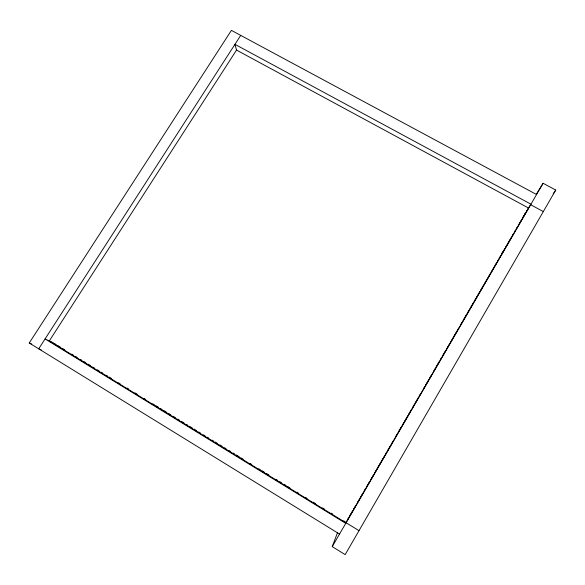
<?xml version="1.0" encoding="UTF-8"?>
<svg xmlns="http://www.w3.org/2000/svg" width="585" height="585" viewBox="0 0 585 585"><rect width="100%" height="100%" fill="white"/><g stroke="black" fill="none" stroke-linecap="round" stroke-linejoin="round"><path stroke-width="0.88" d="M345.896 522.778L528.547 208.041L236.53 50.076L49.315 340.923L345.896 522.778L346.027 522.281M536.335 194.14L543.092 183.273L555.75 190.052L345.165 554.624L332.243 546.631L337.633 532.35M347.293 520.072L348.667 517.703M349.581 516.124L352.419 511.195M353.706 509.023L355.08 506.654M357.823 501.923L359.197 499.553M360.111 497.974L362.971 493.089M364.236 490.873L365.647 488.395M366.524 486.925L369.735 481.404M370.649 479.824L373.501 474.94M374.773 472.724L376.17 470.267M377.062 468.775L380.265 463.254M381.179 461.675L384.031 456.797M385.303 454.574L386.678 452.205M387.592 450.625L390.802 445.105M391.716 443.525L393.193 441.017M395.84 436.425L397.208 434.055M398.129 432.476L401.332 426.955M402.246 425.375L403.723 422.867M404.542 421.427L407.745 415.906M408.659 414.326L411.496 409.398M412.783 407.226L414.253 404.718M415.072 403.277L418.275 397.756M419.196 396.177L420.666 393.676M423.313 389.076L424.688 386.707M425.609 385.127L428.812 379.606M429.726 378.027L431.196 375.526M433.851 370.927L435.225 368.557M436.139 366.978L439.342 361.457M440.264 359.877L441.726 357.377M442.553 355.929L445.755 350.408M446.669 348.828L448.139 346.335M448.966 344.879L449.88 343.307M450.794 341.728L452.256 339.234M453.082 337.779L456.293 332.258M457.207 330.679L458.669 328.185M461.046 324.024L462.793 321.085M463.62 319.629L466.823 314.108M467.737 312.529L469.199 310.035M470.033 308.58L473.323 302.935M474.15 301.48L477.36 295.952M478.018 294.774L479.737 291.893M480.563 290.431L483.773 284.91M484.687 283.33L486.142 280.844M486.976 279.381L487.89 277.802M488.57 276.595L490.267 273.743M491.1 272.281L494.303 266.76M494.99 265.524L496.672 262.694M497.506 261.232L498.427 259.652M499.122 258.409L500.797 255.594M501.418 254.46L504.833 248.603M505.528 247.375L507.21 244.552M508.043 243.082L511.327 237.452M512.167 235.982L513.615 233.503M514.456 232.033L515.37 230.453M516.284 228.874L517.74 226.402M518.573 224.933L521.857 219.302M522.697 217.832L524.189 215.214M524.986 213.883L525.9 212.304M332.243 546.631L543.092 183.273M523.195 216.75L524.16 215.2M524.862 213.964L525.827 212.428M526.602 211.148L530.953 204.194L234.951 44.336L236.64 50.478M501.784 253.612L502.771 252.055M240.72 35.385L38.698 348.814L41.221 349.888M339.527 534.068L29.25 342.993L231.404 30.376L536.562 194.52M553.191 193.825L555.75 190.052M29.25 342.993L31.758 344.082M53.279 342.781L45.067 338.934L345.75 523.341M530.639 204.735L543.319 211.58M54.602 343.622L56.16 344.58M57.718 345.53L60.833 347.446M62.398 348.397L64.73 349.83M71.743 354.13L73.3 355.088M75.64 356.521L77.198 357.479M80.313 359.387L81.878 360.338M83.436 361.296L85.768 362.729M88.108 364.162L90.448 365.596M92.781 367.029L94.339 367.987M97.461 369.895L99.019 370.853M101.351 372.287L102.916 373.237M106.031 375.153L107.589 376.104M109.146 377.062L111.486 378.495M118.499 382.795L120.057 383.753M127.069 388.045L128.627 389.003M134.857 392.827L137.197 394.261M144.21 398.56L145.767 399.511M152.78 403.811L154.338 404.769M155.902 405.727L158.235 407.16M160.575 408.593L162.133 409.544M163.69 410.502L166.805 412.41M168.37 413.368L170.703 414.802M173.043 416.235L175.383 417.668M177.716 419.101L179.273 420.052M181.613 421.485L183.953 422.918M186.286 424.352L187.843 425.31M189.408 426.268L192.523 428.176M194.081 429.134L196.421 430.567M198.754 432.001L200.311 432.951M203.434 434.86L204.991 435.818M207.324 437.251L208.889 438.209M212.004 440.117L213.562 441.075M215.119 442.026L217.459 443.459M219.792 444.892L222.132 446.326M224.472 447.759L226.029 448.717M229.144 450.625L230.702 451.583M233.042 453.017L234.6 453.975M236.157 454.925L239.272 456.841M240.83 457.792L243.17 459.225M250.183 463.525L251.74 464.483M258.753 468.782L260.31 469.733M261.875 470.691L264.208 472.124M266.548 473.558L268.888 474.991M275.901 479.291L277.458 480.248M279.791 481.674L281.348 482.632M284.471 484.541L286.028 485.499M287.586 486.457L289.926 487.89M296.939 492.19L298.496 493.14M305.509 497.44L307.067 498.398M313.297 502.222L315.637 503.656M322.649 507.948L324.207 508.906M331.22 513.206L332.777 514.164M343.688 520.847L345.245 521.805M346.101 522.749L359.007 530.661"/></g></svg>
